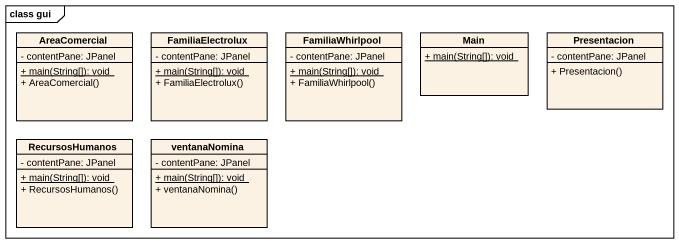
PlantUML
@startuml
mainframe class gui
hide circle
hide empty members
skinparam classAttributeIconSize 0
class AreaComercial {
  - contentPane: JPanel
  {static} + main(String[]): void
  + AreaComercial()
}
class FamiliaElectrolux {
  - contentPane: JPanel
  {static} + main(String[]): void
  + FamiliaElectrolux()
}
class FamiliaWhirlpool {
  - contentPane: JPanel
  {static} + main(String[]): void
  + FamiliaWhirlpool()
}
class Main {
  {static} + main(String[]): void
}
class Presentacion {
  - contentPane: JPanel
  + Presentacion()
}
class RecursosHumanos {
  - contentPane: JPanel
  {static} + main(String[]): void
  + RecursosHumanos()
}
class ventanaNomina {
  - contentPane: JPanel
  {static} + main(String[]): void
  + ventanaNomina()
}
@enduml
